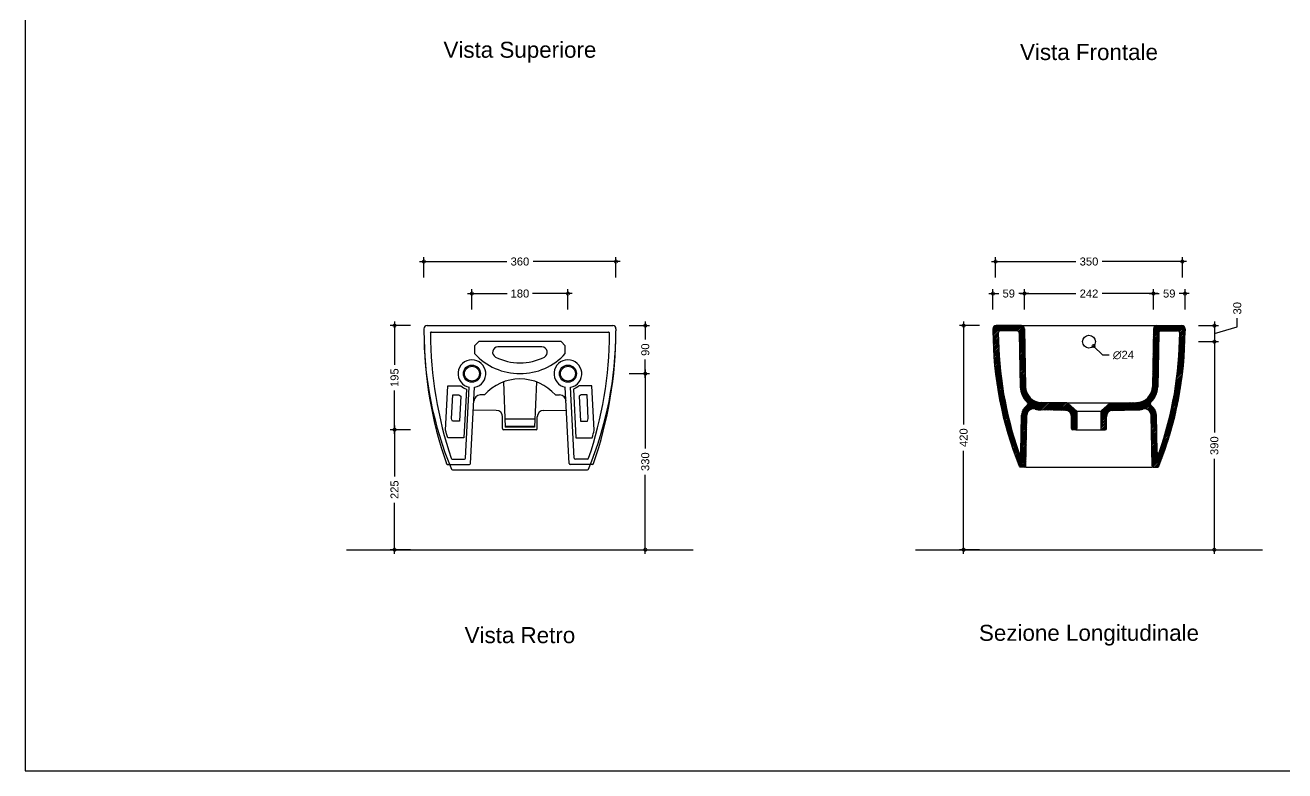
# Model space of a CAD drawing. Header units: millimetres. Extents: x 0 to 4200, y 0 to 2970.
# Drawn here: x 0 to 2361, y 0 to 1398 of the extents above; entities that cross this region are included whole.
import ezdxf
from ezdxf.enums import TextEntityAlignment as Align

# ---------------------------------------------------------------- set-up
doc = ezdxf.new("R2010")
doc.units = ezdxf.units.MM
for name, color, linetype in [('FLM_Cer_Hatch', 8, 'Continuous'), ('FLM_Cer_Sez', 1, 'Continuous'), ('FLM_Ceramica', 7, 'Continuous'), ('FLM_Quote', 3, 'Continuous'), ('FLM_Sqd', 2, 'Continuous'), ('FLM_Terra', 4, 'Continuous'), ('FLM_Testi', 7, 'Continuous')]:
    doc.layers.add(name, color=color, linetype=linetype)
doc.styles.add('FLM_Ind', font='arial.ttf', dxfattribs={"height": 30})
doc.styles.add('FLM_Quote', font='arial.ttf')
doc.dimstyles.new('FLM_Q1', dxfattribs={"dimtxt": 15, "dimasz": 12, "dimexe": 8, "dimexo": 0, "dimgap": 8, "dimtad": 0, "dimdec": 0, "dimzin": 0, "dimdsep": 46, "dimtxsty": 'FLM_Quote', "dimblk": 'DOTSMALL', "dimcen": 0, "dimdle": 8, "dimclrt": 7, "dimadec": 0, "dimazin": 0, "dimtfac": 1, "dimtdec": 0, "dimtofl": 0, "dimtmove": 1, "dimatfit": 3, "dimldrblk": 'DOTSMALL', "dimfxl": 30, "dimfxlon": 1, "dimtolj": 1, "dimtzin": 0, "dimlwd": -1, "dimarcsym": 0})
doc.dimstyles.new('FLM_Q1$3', dxfattribs={"dimtxt": 15, "dimasz": 12, "dimexe": 8, "dimexo": 0, "dimgap": 8, "dimtad": 0, "dimtih": 1, "dimtoh": 1, "dimdec": 0, "dimzin": 0, "dimdsep": 46, "dimtxsty": 'FLM_Quote', "dimblk": 'DOTSMALL', "dimcen": 0, "dimdle": 8, "dimclrt": 7, "dimadec": 0, "dimazin": 0, "dimtfac": 1, "dimtdec": 0, "dimtofl": 0, "dimtmove": 1, "dimatfit": 3, "dimldrblk": 'DOTSMALL', "dimfxl": 30, "dimfxlon": 1, "dimtolj": 1, "dimtzin": 0, "dimlwd": -1, "dimarcsym": 0})
pattern_1 = [(45, (-5311.964, -347.8995), (-1.41421356, 1.41421356), [])]

# ---------------------------------------------------------------- blocks, each defined once
blk = doc.blocks.new('_DotSmall')
at = {"color": 0, "linetype": 'ByBlock', "const_width": 0.5}
blk.add_lwpolyline([(-0.0625, 0, 1), (0.0625, 0, 1)], format="xyb", close=True, dxfattribs=at)
blk = doc.blocks.new('*D28')
at = {"layer": 'Defpoints', "color": 0, "transparency": 16777216}
for p in [(2114.7, 894.5), (1873.1, 828.5), (2114.7, 828.5)]:
    blk.add_point(p, dxfattribs=at)
at = {"layer": 'FLM_Quote', "color": 0, "lineweight": -2, "transparency": 16777216}
for p, q in [((1873.1, 864.5), (1873.1, 902.5)), ((2114.7, 864.5), (2114.7, 902.5))]:
    blk.add_line(p, q, dxfattribs=at)
at = {"layer": 'FLM_Quote', "color": 0, "transparency": 16777216}
for p, q in [((1865.1, 894.5), (1969.3, 894.5)), ((2122.7, 894.5), (2018.5, 894.5))]:
    blk.add_line(p, q, dxfattribs=at)
at = {"layer": 'FLM_Quote', "color": 0, "transparency": 16777216, "xscale": 12, "yscale": 12, "zscale": 12, "rotation": 180}
blk.add_blockref('_DotSmall', (1873.1, 894.5), dxfattribs=at)
at = {"layer": 'FLM_Quote', "color": 0, "transparency": 16777216, "xscale": 12, "yscale": 12, "zscale": 12}
blk.add_blockref('_DotSmall', (2114.7, 894.5), dxfattribs=at)
at = {"layer": 'FLM_Quote', "color": 7, "transparency": 16777216, "insert": (1993.9, 894.5), "char_height": 15, "attachment_point": 5, "style": 'FLM_Quote'}
blk.add_mtext('\\A1;242', dxfattribs=at)
blk = doc.blocks.new('*D29')
at = {"layer": 'Defpoints', "color": 0, "transparency": 16777216}
for p in [(2168.9, 954.5), (1818.9, 719.4), (2168.9, 719.4)]:
    blk.add_point(p, dxfattribs=at)
at = {"layer": 'FLM_Quote', "color": 0, "transparency": 16777216}
for p, q in [((1810.9, 954.5), (1969.4, 954.5)), ((2176.9, 954.5), (2018.5, 954.5))]:
    blk.add_line(p, q, dxfattribs=at)
at = {"layer": 'FLM_Quote', "color": 0, "lineweight": -2, "transparency": 16777216}
for p, q in [((1818.9, 924.5), (1818.9, 962.5)), ((2168.9, 924.5), (2168.9, 962.5))]:
    blk.add_line(p, q, dxfattribs=at)
at = {"layer": 'FLM_Quote', "color": 0, "transparency": 16777216, "xscale": 12, "yscale": 12, "zscale": 12, "rotation": 180}
blk.add_blockref('_DotSmall', (1818.9, 954.5), dxfattribs=at)
at = {"layer": 'FLM_Quote', "color": 0, "transparency": 16777216, "xscale": 12, "yscale": 12, "zscale": 12}
blk.add_blockref('_DotSmall', (2168.9, 954.5), dxfattribs=at)
at = {"layer": 'FLM_Quote', "color": 7, "transparency": 16777216, "insert": (1993.9, 954.5), "char_height": 15, "attachment_point": 5, "style": 'FLM_Quote'}
blk.add_mtext('\\A1;350', dxfattribs=at)
blk = doc.blocks.new('*D37')
at = {"layer": 'Defpoints', "color": 0, "transparency": 16777216}
for p in [(1758.9, 834.4), (1993.9, 834.4), (1993.9, 414.4)]:
    blk.add_point(p, dxfattribs=at)
at = {"layer": 'FLM_Quote', "color": 0, "lineweight": -2, "transparency": 16777216}
for p, q in [((1788.9, 834.4), (1750.9, 834.4)), ((1788.9, 414.4), (1750.9, 414.4))]:
    blk.add_line(p, q, dxfattribs=at)
at = {"layer": 'FLM_Quote', "color": 0, "transparency": 16777216}
for p, q in [((1758.9, 842.4), (1758.9, 649.3)), ((1758.9, 406.4), (1758.9, 599.6))]:
    blk.add_line(p, q, dxfattribs=at)
at = {"layer": 'FLM_Quote', "color": 0, "transparency": 16777216, "xscale": 12, "yscale": 12, "zscale": 12}
for p, rotation in [((1758.9, 834.4), 90), ((1758.9, 414.4), 270)]:
    blk.add_blockref('_DotSmall', p, dxfattribs=dict(at, rotation=rotation))
at = {"layer": 'FLM_Quote', "color": 7, "transparency": 16777216, "insert": (1758.9, 624.4), "char_height": 15, "attachment_point": 5, "rotation": 90, "style": 'FLM_Quote'}
blk.add_mtext('\\A1;420', dxfattribs=at)
blk = doc.blocks.new('*D33')
at = {"layer": 'Defpoints', "color": 0, "transparency": 16777216}
for p in [(2005.9, 804.4), (1993.9, 414.4), (2228.9, 414.4)]:
    blk.add_point(p, dxfattribs=at)
at = {"layer": 'FLM_Quote', "color": 0, "lineweight": -2, "transparency": 16777216}
for p, q in [((2198.9, 804.4), (2236.9, 804.4)), ((2198.9, 414.4), (2236.9, 414.4))]:
    blk.add_line(p, q, dxfattribs=at)
at = {"layer": 'FLM_Quote', "color": 0, "transparency": 16777216}
for p, q in [((2228.9, 812.4), (2228.9, 634)), ((2228.9, 406.4), (2228.9, 584.9))]:
    blk.add_line(p, q, dxfattribs=at)
at = {"layer": 'FLM_Quote', "color": 0, "transparency": 16777216, "xscale": 12, "yscale": 12, "zscale": 12}
for p, rotation in [((2228.9, 804.4), 90), ((2228.9, 414.4), 270)]:
    blk.add_blockref('_DotSmall', p, dxfattribs=dict(at, rotation=rotation))
at = {"layer": 'FLM_Quote', "color": 7, "transparency": 16777216, "insert": (2228.9, 609.4), "char_height": 15, "attachment_point": 5, "rotation": 90, "style": 'FLM_Quote'}
blk.add_mtext('\\A1;390', dxfattribs=at)
blk = doc.blocks.new('*D14')
at = {"layer": 'Defpoints', "color": 0, "transparency": 16777216}
for p in [(1993.9, 834.4), (2005.9, 804.4), (2228.9, 804.4)]:
    blk.add_point(p, dxfattribs=at)
at = {"layer": 'FLM_Quote', "color": 0, "lineweight": -2, "transparency": 16777216}
for p, q in [((2198.9, 834.4), (2236.9, 834.4)), ((2198.9, 804.4), (2236.9, 804.4))]:
    blk.add_line(p, q, dxfattribs=at)
at = {"layer": 'FLM_Quote', "color": 0, "transparency": 16777216}
for p, q in [((2228.9, 842.4), (2228.9, 796.4)), ((2228.9, 819.4), (2271.9, 832.3)), ((2271.9, 832.3), (2271.9, 848.3))]:
    blk.add_line(p, q, dxfattribs=at)
at = {"layer": 'FLM_Quote', "color": 0, "transparency": 16777216, "xscale": 12, "yscale": 12, "zscale": 12}
for p, rotation in [((2228.9, 834.4), 90), ((2228.9, 804.4), 270)]:
    blk.add_blockref('_DotSmall', p, dxfattribs=dict(at, rotation=rotation))
at = {"layer": 'FLM_Quote', "color": 7, "transparency": 16777216, "insert": (2271.9, 867), "char_height": 15, "attachment_point": 5, "rotation": 90, "style": 'FLM_Quote'}
blk.add_mtext('\\A1;30', dxfattribs=at)
blk = doc.blocks.new('*D17')
at = {"layer": 'Defpoints', "color": 0, "transparency": 16777216}
for p in [(1813.9, 894.5), (1813.9, 828.4), (1873.1, 828.5)]:
    blk.add_point(p, dxfattribs=at)
at = {"layer": 'FLM_Quote', "color": 0, "lineweight": -2, "transparency": 16777216}
for p, q in [((1813.9, 864.5), (1813.9, 902.5)), ((1873.1, 864.5), (1873.1, 902.5))]:
    blk.add_line(p, q, dxfattribs=at)
at = {"layer": 'FLM_Quote', "color": 0, "transparency": 16777216}
for p, q in [((1805.9, 894.5), (1824.7, 894.5)), ((1881.1, 894.5), (1862.3, 894.5))]:
    blk.add_line(p, q, dxfattribs=at)
at = {"layer": 'FLM_Quote', "color": 0, "transparency": 16777216, "xscale": 12, "yscale": 12, "zscale": 12, "rotation": 180}
blk.add_blockref('_DotSmall', (1813.9, 894.5), dxfattribs=at)
at = {"layer": 'FLM_Quote', "color": 0, "transparency": 16777216, "xscale": 12, "yscale": 12, "zscale": 12}
blk.add_blockref('_DotSmall', (1873.1, 894.5), dxfattribs=at)
at = {"layer": 'FLM_Quote', "color": 7, "transparency": 16777216, "insert": (1843.5, 894.5), "char_height": 15, "attachment_point": 5, "style": 'FLM_Quote'}
blk.add_mtext('\\A1;59', dxfattribs=at)
blk = doc.blocks.new('*D18')
at = {"layer": 'Defpoints', "color": 0, "transparency": 16777216}
for p in [(2173.9, 894.5), (2114.7, 828.5), (2173.9, 826.4)]:
    blk.add_point(p, dxfattribs=at)
at = {"layer": 'FLM_Quote', "color": 0, "lineweight": -2, "transparency": 16777216}
for p, q in [((2114.7, 864.5), (2114.7, 902.5)), ((2173.9, 864.5), (2173.9, 902.5))]:
    blk.add_line(p, q, dxfattribs=at)
at = {"layer": 'FLM_Quote', "color": 0, "transparency": 16777216}
for p, q in [((2106.7, 894.5), (2125.6, 894.5)), ((2181.9, 894.5), (2163.1, 894.5))]:
    blk.add_line(p, q, dxfattribs=at)
at = {"layer": 'FLM_Quote', "color": 0, "transparency": 16777216, "xscale": 12, "yscale": 12, "zscale": 12, "rotation": 180}
blk.add_blockref('_DotSmall', (2114.7, 894.5), dxfattribs=at)
at = {"layer": 'FLM_Quote', "color": 0, "transparency": 16777216, "xscale": 12, "yscale": 12, "zscale": 12}
blk.add_blockref('_DotSmall', (2173.9, 894.5), dxfattribs=at)
at = {"layer": 'FLM_Quote', "color": 7, "transparency": 16777216, "insert": (2144.3, 894.5), "char_height": 15, "attachment_point": 5, "style": 'FLM_Quote'}
blk.add_mtext('\\A1;59', dxfattribs=at)
blk = doc.blocks.new('*D38')
at = {"layer": 'Defpoints', "color": 0, "transparency": 16777216}
for p in [(1017.3, 894.5), (837.3, 760.4), (1017.3, 760.4)]:
    blk.add_point(p, dxfattribs=at)
at = {"layer": 'FLM_Quote', "color": 0, "lineweight": -2, "transparency": 16777216}
for p, q in [((837.3, 864.5), (837.3, 902.5)), ((1017.3, 864.5), (1017.3, 902.5))]:
    blk.add_line(p, q, dxfattribs=at)
at = {"layer": 'FLM_Quote', "color": 0, "transparency": 16777216}
for p, q in [((829.3, 894.5), (903.5, 894.5)), ((1025.3, 894.5), (951.1, 894.5))]:
    blk.add_line(p, q, dxfattribs=at)
at = {"layer": 'FLM_Quote', "color": 0, "transparency": 16777216, "xscale": 12, "yscale": 12, "zscale": 12, "rotation": 180}
blk.add_blockref('_DotSmall', (837.3, 894.5), dxfattribs=at)
at = {"layer": 'FLM_Quote', "color": 0, "transparency": 16777216, "xscale": 12, "yscale": 12, "zscale": 12}
blk.add_blockref('_DotSmall', (1017.3, 894.5), dxfattribs=at)
at = {"layer": 'FLM_Quote', "color": 7, "transparency": 16777216, "insert": (927.3, 894.5), "char_height": 15, "attachment_point": 5, "style": 'FLM_Quote'}
blk.add_mtext('\\A1;180', dxfattribs=at)
blk = doc.blocks.new('*D39')
at = {"layer": 'Defpoints', "color": 0, "transparency": 16777216}
for p in [(1107.3, 954.5), (747.3, 824.4), (1107.3, 824.4)]:
    blk.add_point(p, dxfattribs=at)
at = {"layer": 'FLM_Quote', "color": 0, "transparency": 16777216}
for p, q in [((739.3, 954.5), (902.8, 954.5)), ((1115.3, 954.5), (951.8, 954.5))]:
    blk.add_line(p, q, dxfattribs=at)
at = {"layer": 'FLM_Quote', "color": 0, "lineweight": -2, "transparency": 16777216}
for p, q in [((747.3, 924.5), (747.3, 962.5)), ((1107.3, 924.5), (1107.3, 962.5))]:
    blk.add_line(p, q, dxfattribs=at)
at = {"layer": 'FLM_Quote', "color": 0, "transparency": 16777216, "xscale": 12, "yscale": 12, "zscale": 12, "rotation": 180}
blk.add_blockref('_DotSmall', (747.3, 954.5), dxfattribs=at)
at = {"layer": 'FLM_Quote', "color": 0, "transparency": 16777216, "xscale": 12, "yscale": 12, "zscale": 12}
blk.add_blockref('_DotSmall', (1107.3, 954.5), dxfattribs=at)
at = {"layer": 'FLM_Quote', "color": 7, "transparency": 16777216, "insert": (927.3, 954.5), "char_height": 15, "attachment_point": 5, "style": 'FLM_Quote'}
blk.add_mtext('\\A1;360', dxfattribs=at)
blk = doc.blocks.new('*D40')
at = {"layer": 'Defpoints', "color": 0, "transparency": 16777216}
for p in [(692.3, 834.4), (927.3, 834.4), (927.3, 639.4)]:
    blk.add_point(p, dxfattribs=at)
at = {"layer": 'FLM_Quote', "color": 0, "lineweight": -2, "transparency": 16777216}
for p, q in [((722.3, 834.4), (684.3, 834.4)), ((722.3, 639.4), (684.3, 639.4))]:
    blk.add_line(p, q, dxfattribs=at)
at = {"layer": 'FLM_Quote', "color": 0, "transparency": 16777216}
for p, q in [((692.3, 842.4), (692.3, 760.9)), ((692.3, 631.4), (692.3, 713))]:
    blk.add_line(p, q, dxfattribs=at)
at = {"layer": 'FLM_Quote', "color": 0, "transparency": 16777216, "xscale": 12, "yscale": 12, "zscale": 12}
for p, rotation in [((692.3, 834.4), 90), ((692.3, 639.4), 270)]:
    blk.add_blockref('_DotSmall', p, dxfattribs=dict(at, rotation=rotation))
at = {"layer": 'FLM_Quote', "color": 7, "transparency": 16777216, "insert": (692.3, 736.9), "char_height": 15, "attachment_point": 5, "rotation": 90, "style": 'FLM_Quote'}
blk.add_mtext('\\A1;195', dxfattribs=at)
blk = doc.blocks.new('*D41')
at = {"layer": 'Defpoints', "color": 0, "transparency": 16777216}
for p in [(1031.3, 744.4), (927.3, 414.4), (1162.3, 414.4)]:
    blk.add_point(p, dxfattribs=at)
at = {"layer": 'FLM_Quote', "color": 0, "lineweight": -2, "transparency": 16777216}
for p, q in [((1132.3, 744.4), (1170.3, 744.4)), ((1132.3, 414.4), (1170.3, 414.4))]:
    blk.add_line(p, q, dxfattribs=at)
at = {"layer": 'FLM_Quote', "color": 0, "transparency": 16777216}
for p, q in [((1162.3, 752.4), (1162.3, 604)), ((1162.3, 406.4), (1162.3, 554.9))]:
    blk.add_line(p, q, dxfattribs=at)
at = {"layer": 'FLM_Quote', "color": 0, "transparency": 16777216, "xscale": 12, "yscale": 12, "zscale": 12}
for p, rotation in [((1162.3, 744.4), 90), ((1162.3, 414.4), 270)]:
    blk.add_blockref('_DotSmall', p, dxfattribs=dict(at, rotation=rotation))
at = {"layer": 'FLM_Quote', "color": 7, "transparency": 16777216, "insert": (1162.3, 579.4), "char_height": 15, "attachment_point": 5, "rotation": 90, "style": 'FLM_Quote'}
blk.add_mtext('\\A1;330', dxfattribs=at)
blk = doc.blocks.new('*D42')
at = {"layer": 'Defpoints', "color": 0, "transparency": 16777216}
for p in [(927.3, 834.4), (1031.3, 744.4), (1162.3, 744.4)]:
    blk.add_point(p, dxfattribs=at)
at = {"layer": 'FLM_Quote', "color": 0, "lineweight": -2, "transparency": 16777216}
for p, q in [((1132.3, 834.4), (1170.3, 834.4)), ((1132.3, 744.4), (1170.3, 744.4))]:
    blk.add_line(p, q, dxfattribs=at)
at = {"layer": 'FLM_Quote', "color": 0, "transparency": 16777216}
for p, q in [((1162.3, 842.4), (1162.3, 808.2)), ((1162.3, 736.4), (1162.3, 770.7))]:
    blk.add_line(p, q, dxfattribs=at)
at = {"layer": 'FLM_Quote', "color": 0, "transparency": 16777216, "xscale": 12, "yscale": 12, "zscale": 12}
for p, rotation in [((1162.3, 834.4), 90), ((1162.3, 744.4), 270)]:
    blk.add_blockref('_DotSmall', p, dxfattribs=dict(at, rotation=rotation))
at = {"layer": 'FLM_Quote', "color": 7, "transparency": 16777216, "insert": (1162.3, 789.4), "char_height": 15, "attachment_point": 5, "rotation": 90, "style": 'FLM_Quote'}
blk.add_mtext('\\A1;90', dxfattribs=at)
blk = doc.blocks.new('*D47')
at = {"layer": 'Defpoints', "color": 0, "transparency": 16777216}
for p in [(927.3, 639.4), (692.3, 414.4), (927.3, 414.4)]:
    blk.add_point(p, dxfattribs=at)
at = {"layer": 'FLM_Quote', "color": 0, "lineweight": -2, "transparency": 16777216}
for p, q in [((722.3, 639.4), (684.3, 639.4)), ((722.3, 414.4), (684.3, 414.4))]:
    blk.add_line(p, q, dxfattribs=at)
at = {"layer": 'FLM_Quote', "color": 0, "transparency": 16777216}
for p, q in [((692.3, 647.4), (692.3, 551.7)), ((692.3, 406.4), (692.3, 502.2))]:
    blk.add_line(p, q, dxfattribs=at)
at = {"layer": 'FLM_Quote', "color": 0, "transparency": 16777216, "xscale": 12, "yscale": 12, "zscale": 12}
for p, rotation in [((692.3, 639.4), 90), ((692.3, 414.4), 270)]:
    blk.add_blockref('_DotSmall', p, dxfattribs=dict(at, rotation=rotation))
at = {"layer": 'FLM_Quote', "color": 7, "transparency": 16777216, "insert": (692.3, 526.9), "char_height": 15, "attachment_point": 5, "rotation": 90, "style": 'FLM_Quote'}
blk.add_mtext('\\A1;225', dxfattribs=at)
blk = doc.blocks.new('*D48')
at = {"layer": 'Defpoints', "color": 0, "transparency": 16777216}
for p in [(1985.4, 812.9), (2002.5, 796)]:
    blk.add_point(p, dxfattribs=at)
at = {"layer": 'FLM_Quote', "color": 0, "transparency": 16777216}
for p, q in [((2019.6, 779.2), (2002.5, 796)), ((2031.6, 779.2), (2019.6, 779.2))]:
    blk.add_line(p, q, dxfattribs=at)
at = {"layer": 'FLM_Quote', "color": 0, "transparency": 16777216, "xscale": 12, "yscale": 12, "zscale": 12, "rotation": 135.4172845472156}
blk.add_blockref('_DotSmall', (2002.5, 796), dxfattribs=at)
at = {"layer": 'FLM_Quote', "color": 7, "transparency": 16777216, "insert": (2058.4, 779.2), "char_height": 15, "attachment_point": 5, "style": 'FLM_Quote'}
blk.add_mtext('\\A1;∅24', dxfattribs=at)

msp = doc.modelspace()

# ---------------------------------------------------------------- hatches: boundary and pattern name
at = {"layer": 'FLM_Cer_Hatch'}
h = msp.add_hatch(dxfattribs=at)
h.set_pattern_fill('_USER', color=256, scale=2, angle=45, pattern_type=0)
h.set_pattern_definition(pattern_1)
h.paths.add_polyline_path([(1867.1, 834.4), (1819.9, 834.4, 0.414214), (1813.9, 828.4), (1813.9, 824.5, 0.096199), (1863.2, 570.7, 0.303868), (1865.1, 569.4), (1873.7, 569.4, 0.408517), (1875.7, 571.4), (1877.6, 666.7, -0.492977), (1892.9, 678, 0.065942), (1904.3, 676.3), (1949.6, 675.5, -0.409138), (1961.4, 663.5), (1961.4, 641.4, 0.414214), (1963.4, 639.4), (1969.4, 639.4, 0.414214), (1971.4, 641.4), (1971.4, 673.5, 0.218944), (1970.7, 675), (1955.1, 688.5, 0.179033), (1952.4, 689.4), (1951.9, 689.4), (1904.6, 690.3, -0.403744), (1875.1, 719.7), (1873.1, 828.5, 0.408801)])
h.paths.add_polyline_path([(1863.2, 820.5), (1865.1, 719.5, 0.203384), (1877.8, 691, -0.483631), (1877.3, 684.7, 0.245312), (1867.6, 666.9), (1866.3, 597.2, -0.837354), (1862.4, 596.5, -0.082399), (1823.9, 820.4, -0.415913), (1827.9, 824.4), (1859.2, 824.4, -0.408801)], flags=16)
h = msp.add_hatch(dxfattribs=at)
h.set_pattern_fill('_USER', color=256, scale=2, angle=45, pattern_type=0)
h.set_pattern_definition(pattern_1)
h.paths.add_polyline_path([(2124.6, 570.7, -0.307802), (2122.8, 569.4), (2114.1, 569.4, -0.408517), (2112.1, 571.4), (2110.2, 666.7, 0.492977), (2094.9, 678, -0.065942), (2083.5, 676.3), (2038.2, 675.5, 0.409138), (2026.4, 663.5), (2026.4, 641.4, -0.414214), (2024.4, 639.4), (2018.4, 639.4, -0.414214), (2016.4, 641.4), (2016.4, 673.5, -0.218944), (2017.1, 675), (2032.8, 688.5, -0.174558), (2035.3, 689.4), (2083.3, 690.3, 0.403744), (2112.7, 719.7), (2114.7, 828.5, -0.408801), (2120.7, 834.4), (2167.9, 834.4, -0.414214), (2173.9, 828.4), (2173.9, 824.5, -0.096188)])
h.paths.add_polyline_path([(2163.9, 820.4, -0.082399), (2125.4, 596.5, -0.837354), (2121.5, 597.2), (2120.2, 666.9, 0.245312), (2110.5, 684.7, -0.483631), (2110, 691, 0.203384), (2122.7, 719.5), (2124.6, 820.5, -0.408801), (2128.6, 824.4), (2159.9, 824.4, -0.415913)], flags=16)

# ---------------------------------------------------------------- linework, layer by layer
at = {"layer": 'FLM_Cer_Sez'}
for p, q in [((1813.9, 828.4), (1813.9, 824.4)), ((1867.1, 834.4), (1819.9, 834.4)), ((1873.1, 828.5), (1875.1, 719.7)), ((2114.7, 828.5), (2112.7, 719.7)), ((2120.7, 834.4), (2167.9, 834.4)), ((2173.9, 828.4), (2173.9, 824.4)), ((1859.2, 824.4), (1827.9, 824.4)), ((1863.2, 820.5), (1865.1, 719.5)), ((2124.6, 820.5), (2122.7, 719.5)), ((2128.6, 824.4), (2159.9, 824.4)), ((1952.5, 689.4), (1904.6, 690.3)), ((1955.1, 688.5), (1971.4, 674.4)), ((2032.8, 688.5), (2017.1, 675)), ((2035.3, 689.4), (2083.3, 690.3)), ((1866.3, 597.2), (1867.6, 666.9)), ((1875.7, 571.4), (1877.6, 666.7)), ((1949.6, 675.5), (1904.3, 676.3)), ((1961.4, 641.4), (1961.4, 663.5)), ((1971.4, 673.5), (1971.4, 641.4)), ((2016.4, 673.5), (2016.4, 641.4)), ((2026.4, 641.4), (2026.4, 663.5)), ((2038.2, 675.5), (2083.5, 676.3)), ((2112.1, 571.4), (2110.2, 666.7)), ((2121.5, 597.2), (2120.2, 666.9)), ((1969.4, 639.4), (1963.4, 639.4)), ((2018.4, 639.4), (2024.4, 639.4)), ((1873.7, 569.4), (1865.1, 569.4)), ((2114.1, 569.4), (2122.8, 569.4))]:
    msp.add_line(p, q, dxfattribs=at)
for centre, radius, start, end in [((1819.9, 828.4), 6, 90, 180), ((1867.1, 828.4), 6, 1.0609, 90), ((2120.7, 828.4), 6, 90, 178.9391), ((2167.9, 828.4), 6, 0, 90), ((2492, 824.5), 678.1, 180.0038, 201.9771), ((1827.9, 820.4), 4, 90, 180.3322), ((2517.8, 824.4), 693.9, 180.3322, 199.1741), ((1859.2, 820.4), 4, 1.0609, 90), ((2128.6, 820.4), 4, 90, 178.9391), ((1495.8, 824.5), 678.1, 338.0229, 359.9962), ((1470, 824.4), 693.9, 340.8259, 359.6678), ((2159.9, 820.4), 4, 359.6678, 90), ((1905.1, 720.3), 40, 181.0609, 227.0458), ((1905.1, 720.3), 30, 181.0609, 269.0054), ((2082.7, 720.3), 30, 270.9946, 358.9391), ((2082.7, 720.3), 40, 312.9542, 358.9391), ((1889.6, 666.4), 22, 123.8064, 178.9391), ((1875.1, 688.1), 4, 303.8064, 47.0458), ((1952.4, 685.4), 4, 49.3987, 89.0054), ((2035.4, 685.4), 4, 90.9946, 130.6013), ((2112.7, 688.1), 4, 132.9542, 236.1936), ((2098.2, 666.4), 22, 1.0609, 56.1936), ((1889.6, 666.4), 12, 73.9144, 178.9391), ((1905.1, 720.3), 44, 253.9144, 269.0054), ((1949.4, 663.5), 12, 0, 89.0054), ((1969.4, 673.5), 2, 0, 49.3987), ((2018.4, 673.5), 2, 130.6013, 180), ((2038.4, 663.5), 12, 90.9946, 180), ((2082.7, 720.3), 44, 270.9946, 286.0856), ((2098.2, 666.4), 12, 1.0609, 106.0856), ((1963.4, 641.4), 2, 180, 270), ((1969.4, 641.4), 2, 270, 0), ((2018.4, 641.4), 2, 180, 270), ((2024.4, 641.4), 2, 270, 0), ((1864.3, 597.2), 2, 199.1741, 358.9391), ((2123.5, 597.2), 2, 181.0609, 340.8259), ((1865.1, 571.4), 2, 201.5662, 270), ((1873.7, 571.4), 2, 270, 358.9391), ((2114.1, 571.4), 2, 181.0609, 270), ((2122.8, 571.4), 2, 270, 338.4338)]:
    msp.add_arc(centre, radius, start, end, dxfattribs=at)
at = {"layer": 'FLM_Ceramica'}
for p, q in [((747.3, 828.4), (747.3, 824.4)), ((753.3, 834.4), (1101.3, 834.4)), ((1107.3, 828.4), (1107.3, 824.4)), ((1867.1, 834.4), (2120.7, 834.4)), ((761.3, 822.4), (1093.3, 822.4)), ((968.6, 794.4), (886, 794.4)), ((825.4, 586.3), (832.3, 718.9)), ((834.9, 576.3), (842.3, 718.9)), ((896.3, 728.8), (899.8, 644.4)), ((958.4, 728.8), (954.8, 644.4)), ((1019.7, 576.3), (1012.3, 718.9)), ((1029.2, 586.3), (1022.3, 718.9)), ((860.8, 704.4), (853, 704.4)), ((993.8, 704.4), (1001.7, 704.4)), ((1951.9, 689.4), (2035.9, 689.4)), ((883, 675.5), (840.1, 676.2)), ((894.8, 641.4), (894.8, 663.5)), ((959.8, 641.4), (959.8, 663.5)), ((971.6, 675.5), (1014.5, 676.2)), ((1971.2, 674.4), (2016.6, 674.4)), ((957.8, 639.4), (896.8, 639.4)), ((955.4, 659.4), (899.2, 659.4)), ((954.8, 645.3), (899.8, 645.3)), ((954.8, 644.4), (899.8, 644.4)), ((1969.4, 639.4), (2018.4, 639.4)), ((791.2, 574.4), (832.9, 574.4)), ((800.5, 584.4), (823.4, 584.4)), ((1063.4, 574.4), (1021.7, 574.4)), ((1054.1, 584.4), (1031.2, 584.4)), ((1875.7, 569.4), (2112.1, 569.4)), ((800.6, 564.4), (1054, 564.4))]:
    msp.add_line(p, q, dxfattribs=at)
for points in [[(850.3, 804.4), (842.3, 796.4), (842.3, 781.9, 0.440825), (1012.3, 781.9), (1012.3, 796.4), (1004.3, 804.4)], [(788.1, 638.5), (792.4, 721.3), (816.7, 721.3, 0.097906), (827.1, 715.2), (822.4, 624.4), (791.9, 624.4, -0.004922)], [(1066.6, 638.5), (1062.3, 721.3), (1037.9, 721.3, -0.097906), (1027.5, 715.2), (1032.2, 624.4), (1062.8, 624.4, 0.004922)], [(799.2, 660.4), (801.5, 704.4), (812.9, 704.4, 0.025727), (816.4, 702.1), (814, 655.3), (800.6, 655.3, -0.001802)], [(1055.4, 660.4), (1053.1, 704.4), (1041.7, 704.4, -0.025727), (1038.2, 702.1), (1040.6, 655.3), (1054.1, 655.3, 0.001802)]]:
    msp.add_lwpolyline(points, format="xyb", close=True, dxfattribs=at)
for centre, radius in [((1993.9, 804.4), 12), ((837.3, 744.4), 16), ((837.3, 744.4), 14), ((1017.3, 744.4), 16), ((1017.3, 744.4), 14)]:
    msp.add_circle(centre, radius, dxfattribs=at)
for centre, radius, start, end in [((753.3, 828.4), 6, 90, 180), ((1101.3, 828.4), 6, 0, 90), ((1503.9, 824.4), 756.5, 180, 199.1884), ((1423.3, 824.4), 676, 180, 202.5066), ((761.3, 820.4), 2, 90, 180.3086), ((1503.9, 824.4), 744.5, 180.3086, 198.6944), ((431.3, 824.4), 676, 337.4934, 0), ((350.8, 824.4), 744.5, 341.3056, 359.6914), ((350.8, 824.4), 756.5, 340.8116, 0), ((1093.3, 820.4), 2, 359.6914, 90), ((886, 784.4), 10, 90, 242.7563), ((968.6, 784.4), 10, 297.2437, 90), ((837.3, 744.4), 26, 281.0875, 258.8826), ((927.3, 864.6), 100.1, 242.7563, 297.2437), ((1017.3, 744.4), 26, 281.1174, 258.9125), ((927.3, 645.8), 88.7, 41.4296, 138.5704), ((853, 692.4), 12, 90, 177.0285), ((1001.7, 692.4), 12, 2.9715, 90), ((882.8, 663.5), 12, 0, 89.0054), ((971.8, 663.5), 12, 90.9946, 180), ((896.8, 641.4), 2, 180, 270), ((957.8, 641.4), 2, 270, 0), ((791.2, 576.4), 2, 199.1884, 270), ((800.5, 586.4), 2, 198.6944, 270), ((823.4, 586.4), 2, 270, 357.0285), ((832.9, 576.4), 2, 270, 357.0285), ((1021.7, 576.4), 2, 182.9715, 270), ((1031.2, 586.4), 2, 182.9715, 270), ((1054.1, 586.4), 2, 270, 341.3056), ((1063.4, 576.4), 2, 270, 340.8116), ((800.6, 566.4), 2, 202.5066, 270), ((1054, 566.4), 2, 270, 337.4934)]:
    msp.add_arc(centre, radius, start, end, dxfattribs=at)
at = {"layer": 'FLM_Sqd'}
msp.add_lwpolyline([(0, 0), (4200, 0), (4200, 2970), (0, 2970)], close=True, dxfattribs=at)
at = {"layer": 'FLM_Terra'}
for p, q in [((602.3, 414.4), (1252.3, 414.4)), ((1668.9, 414.4), (2318.9, 414.4))]:
    msp.add_line(p, q, dxfattribs=at)

# ---------------------------------------------------------------- texts
at = {"layer": 'FLM_Testi', "style": 'FLM_Ind'}
for s, p in [('Vista Superiore', (927.3, 1347.8)), ('Vista Frontale', (1993.9, 1347.8)), ('Vista Retro', (927.3, 254.9)), ('Sezione Longitudinale', (1993.9, 254.9))]:
    msp.add_text(s, height=30, dxfattribs=at).set_placement(p, align=Align.MIDDLE)

# ---------------------------------------------------------------- dimensions: what is measured, and where the dimension line sits
at = {"layer": 'FLM_Quote'}
for base, p1, p2, picture, middle in [((1107.3, 954.5), (747.3, 824.4), (1107.3, 824.4), '*D39', (927.3, 954.5)), ((2168.9, 954.5), (1818.9, 719.4), (2168.9, 719.4), '*D29', (1993.9, 954.5)), ((1017.3, 894.5), (837.3, 760.4), (1017.3, 760.4), '*D38', (927.3, 894.5)), ((1813.9, 894.5), (1873.1, 828.5), (1813.9, 828.4), '*D17', (1843.5, 894.5)), ((2114.7, 894.5), (1873.1, 828.5), (2114.7, 828.5), '*D28', (1993.9, 894.5)), ((2173.9, 894.5), (2114.7, 828.5), (2173.9, 826.4), '*D18', (2144.3, 894.5))]:
    dim = msp.add_linear_dim(base=base, p1=p1, p2=p2, dimstyle='FLM_Q1', dxfattribs=at)
    dim.commit()
    dim.dimension.update_dxf_attribs({"geometry": picture, "text_midpoint": middle})
for base, p1, p2, picture, middle in [((2228.9, 804.4), (1993.9, 834.4), (2005.9, 804.4), '*D14', (2271.9, 856.3)), ((692.3, 834.4), (927.3, 639.4), (927.3, 834.4), '*D40', (692.3, 736.9)), ((1162.3, 744.4), (927.3, 834.4), (1031.3, 744.4), '*D42', (1162.3, 789.4)), ((1758.9, 834.4), (1993.9, 414.4), (1993.9, 834.4), '*D37', (1758.9, 624.4)), ((2228.9, 414.4), (2005.9, 804.4), (1993.9, 414.4), '*D33', (2228.9, 609.4)), ((1162.3, 414.4), (1031.3, 744.4), (927.3, 414.4), '*D41', (1162.3, 579.4)), ((692.3, 414.4), (927.3, 639.4), (927.3, 414.4), '*D47', (692.3, 526.9))]:
    dim = msp.add_linear_dim(base=base, p1=p1, p2=p2, angle=90, dimstyle='FLM_Q1', dxfattribs=at)
    dim.commit()
    dim.dimension.update_dxf_attribs({"geometry": picture, "text_midpoint": middle})
dim = msp.add_diameter_dim_2p(p1=(1985.4, 812.9), p2=(2002.5, 796), dimstyle='FLM_Q1$3', dxfattribs=at)
dim.commit()
dim.dimension.update_dxf_attribs({"geometry": '*D48', "text_midpoint": (2058.4, 779.2)})

doc.saveas('drawing.dxf')
